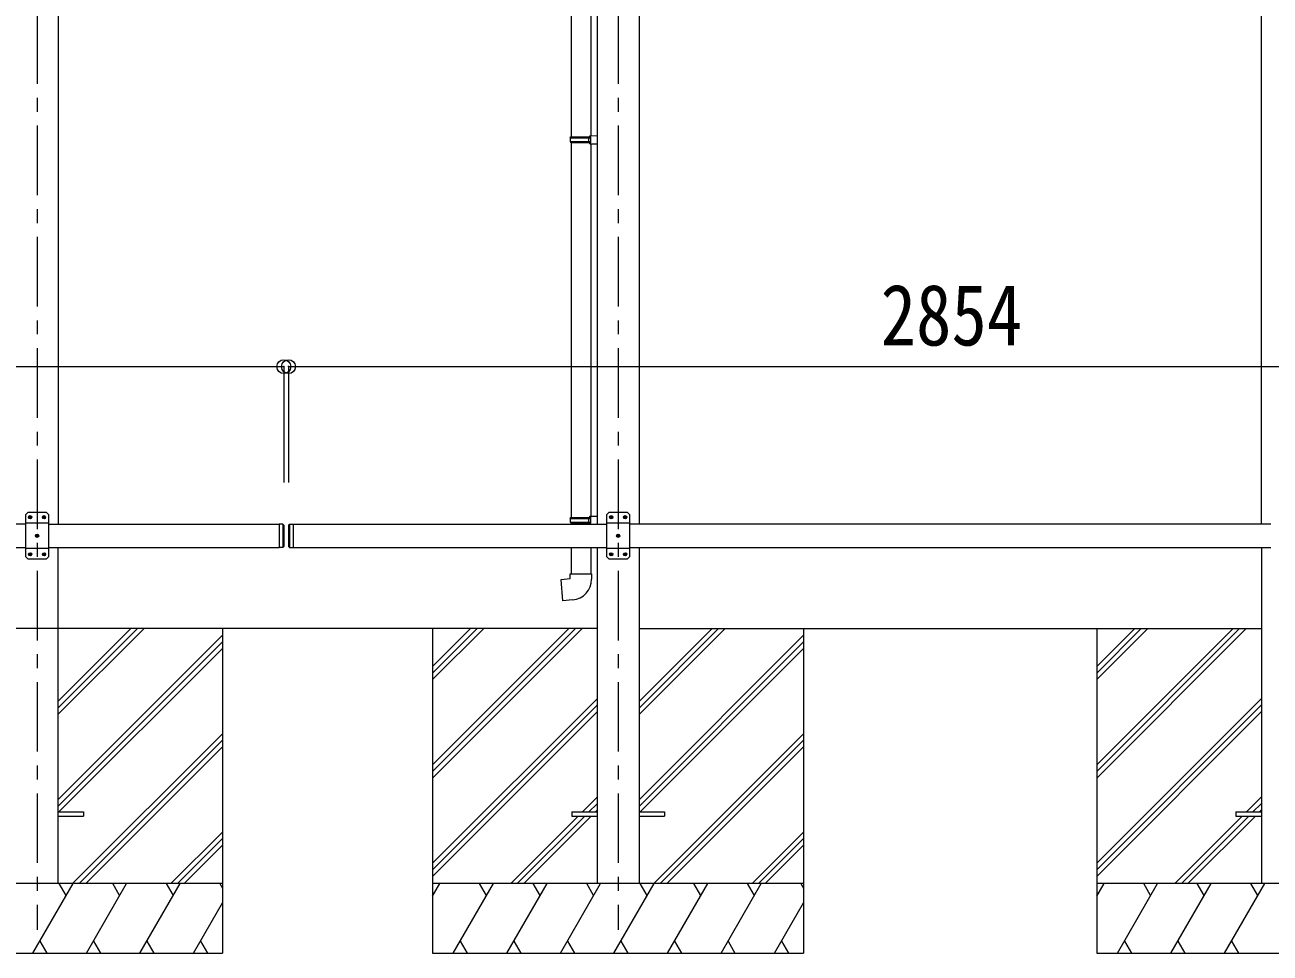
# Model space of a CAD drawing. Units: millimetres at full size, sheet at 1:30; details may follow other scales. Extents: x -8432 to 8432, y -5820 to 5820.
# Drawn here: x 2203 to 4888, y -3561 to -1559 of the extents above; entities that cross this region are included whole.
import ezdxf
from ezdxf.enums import TextEntityAlignment as Align

# ---------------------------------------------------------------- set-up
doc = ezdxf.new("R2010")
doc.units = ezdxf.units.MM
doc.header["$LTSCALE"] = 30
doc.header["$PDMODE"] = 32
doc.header["$PDSIZE"] = 30
doc.linetypes.add('CHAIN1', pattern=[8, 5, -1, 1, -1])
for name, color, linetype, lineweight in [('0-0_0', 7, 'Continuous', 9), ('0-1_本体', 5, 'CHAIN1', 9), ('0-3_ELV2', 4, 'Continuous', 9), ('0-6_OTH_LINE', 6, 'Continuous', 9), ('0-9_OUTLINE', 7, 'Continuous', 9)]:
    doc.layers.add(name, color=color, linetype=linetype, lineweight=lineweight)
doc.styles.add('ＭＳ ゴシック', font='')
doc.styles.get('ＭＳ ゴシック').set_extended_font_data('MS Gothic')

msp = doc.modelspace()

# ---------------------------------------------------------------- linework, layer by layer
at = {"layer": '0-0_0'}
for p, q in [((3437.16, -2860.82), (2095.16, -2860.82)), ((2274.16, -3046.45), (2459.79, -2860.82)), ((2274.16, -3032.31), (2445.65, -2860.82)), ((2274.16, -3018.17), (2431.51, -2860.82)), ((2628.96, -2860.82), (2628.96, -3560.82)), ((3081.96, -2860.82), (3081.96, -3560.82)), ((3081.96, -3154.99), (3376.14, -2860.82)), ((3081.96, -3169.14), (3390.28, -2860.82)), ((3081.96, -3183.28), (3404.42, -2860.82)), ((3081.96, -2971.15), (3192.29, -2860.82)), ((3081.96, -2957.01), (3178.15, -2860.82)), ((3081.96, -2942.86), (3164.01, -2860.82)), ((3527.16, -2860.82), (4869.16, -2860.82)), ((3527.16, -3046.45), (3712.79, -2860.82)), ((3527.16, -3032.3), (3698.65, -2860.82)), ((3527.16, -3018.16), (3684.51, -2860.82)), ((3881.96, -2860.82), (3881.96, -3560.82)), ((4513.96, -2860.82), (4513.96, -3560.82)), ((4513.96, -3154.99), (4808.14, -2860.82)), ((4513.96, -3169.14), (4822.28, -2860.82)), ((4513.96, -3183.28), (4836.42, -2860.82)), ((4513.96, -2971.15), (4624.29, -2860.82)), ((4513.96, -2957.01), (4610.15, -2860.82)), ((4513.96, -2942.86), (4596.01, -2860.82)), ((2274.16, -3230.3), (2628.96, -2875.5)), ((2274.16, -3244.44), (2628.96, -2889.64)), ((3527.16, -3230.29), (3881.96, -2875.5)), ((3527.16, -3244.44), (3881.96, -2889.64)), ((2276.42, -3256.32), (2628.96, -2903.78)), ((3529.42, -3256.32), (3881.96, -2903.78)), ((3081.96, -3367.13), (3436.76, -3012.33)), ((3081.96, -3381.27), (3436.76, -3026.47)), ((4513.96, -3367.13), (4868.76, -3012.33)), ((4513.96, -3381.27), (4868.76, -3026.47)), ((3081.96, -3395.41), (3436.76, -3040.61)), ((4513.96, -3395.41), (4868.76, -3040.61)), ((2305.77, -3410.82), (2628.96, -3087.63)), ((3558.77, -3410.82), (3881.96, -3087.63)), ((2319.91, -3410.82), (2628.96, -3101.77)), ((3572.91, -3410.82), (3881.96, -3101.77)), ((2334.05, -3410.82), (2628.96, -3115.91)), ((3587.05, -3410.82), (3881.96, -3115.91)), ((3404.9, -3256.32), (3436.76, -3224.46)), ((3419.04, -3256.32), (3436.76, -3238.6)), ((4836.9, -3256.32), (4868.76, -3224.46)), ((4851.04, -3256.32), (4868.76, -3238.6)), ((3250.4, -3410.82), (3395.9, -3265.32)), ((3264.54, -3410.82), (3410.04, -3265.32)), ((3278.69, -3410.82), (3424.19, -3265.32)), ((3433.19, -3256.32), (3436.76, -3252.74)), ((4682.4, -3410.82), (4827.9, -3265.32)), ((4696.54, -3410.82), (4842.04, -3265.32)), ((4710.69, -3410.82), (4856.19, -3265.32)), ((4865.19, -3256.32), (4868.76, -3252.74)), ((2517.9, -3410.82), (2628.96, -3299.76)), ((3770.9, -3410.82), (3881.96, -3299.76)), ((2532.04, -3410.82), (2628.96, -3313.9)), ((2546.19, -3410.82), (2628.96, -3328.05)), ((3785.04, -3410.82), (3881.96, -3313.9)), ((3799.19, -3410.82), (3881.96, -3328.04)), ((2628.96, -3410.82), (1828.96, -3410.82)), ((2220.12, -3560.82), (2306.72, -3410.82)), ((2291.72, -3436.8), (2276.72, -3410.82)), ((2335.59, -3560.82), (2422.19, -3410.82)), ((2407.19, -3436.8), (2392.19, -3410.82)), ((2451.06, -3560.82), (2537.66, -3410.82)), ((2507.66, -3410.82), (2522.66, -3436.8)), ((2623.13, -3410.82), (2628.96, -3420.92)), ((3881.96, -3410.82), (3081.96, -3410.82)), ((3081.96, -3438.32), (3097.84, -3410.82)), ((3126.71, -3560.82), (3213.31, -3410.82)), ((3198.31, -3436.8), (3183.31, -3410.82)), ((3242.18, -3560.82), (3328.78, -3410.82)), ((3313.78, -3436.8), (3298.78, -3410.82)), ((3357.65, -3560.82), (3444.25, -3410.82)), ((3429.25, -3436.8), (3414.25, -3410.82)), ((3473.12, -3560.82), (3559.72, -3410.82)), ((3544.72, -3436.8), (3529.72, -3410.82)), ((3588.59, -3560.82), (3675.19, -3410.82)), ((3660.19, -3436.8), (3645.19, -3410.82)), ((3704.06, -3560.82), (3790.66, -3410.82)), ((3760.66, -3410.82), (3775.66, -3436.8)), ((3876.13, -3410.82), (3881.96, -3420.92)), ((5313.96, -3410.82), (4513.96, -3410.82)), ((4513.96, -3438.32), (4529.84, -3410.82)), ((4558.71, -3560.82), (4645.31, -3410.82)), ((4630.31, -3436.8), (4615.31, -3410.82)), ((4674.18, -3560.82), (4760.78, -3410.82)), ((4745.78, -3436.8), (4730.78, -3410.82)), ((4789.65, -3560.82), (4876.25, -3410.82)), ((4861.25, -3436.8), (4846.25, -3410.82)), ((2566.53, -3560.82), (2628.96, -3452.68)), ((3819.53, -3560.82), (3881.96, -3452.68)), ((2235.12, -3534.84), (2250.12, -3560.82)), ((2350.59, -3534.84), (2365.58, -3560.82)), ((2466.06, -3534.84), (2481.05, -3560.82)), ((2581.53, -3534.84), (2596.52, -3560.82)), ((3141.71, -3534.84), (3156.7, -3560.82)), ((3257.18, -3534.84), (3272.17, -3560.82)), ((3372.65, -3534.84), (3387.65, -3560.82)), ((3488.12, -3534.84), (3503.12, -3560.82)), ((3603.59, -3534.84), (3618.59, -3560.82)), ((3719.06, -3534.84), (3734.05, -3560.82)), ((3834.53, -3534.84), (3849.52, -3560.82)), ((4573.71, -3534.84), (4588.7, -3560.82)), ((4689.18, -3534.84), (4704.17, -3560.82)), ((4804.65, -3534.84), (4819.65, -3560.82)), ((1828.96, -3560.82), (2628.96, -3560.82)), ((3081.96, -3560.82), (3881.96, -3560.82)), ((4513.96, -3560.82), (5313.96, -3560.82))]:
    msp.add_line(p, q, dxfattribs=at)
at = {"layer": '0-1_本体'}
for p, q in [((2229.16, -336.42), (2229.16, -3510.82)), ((3482.16, -336.41), (3482.16, -3510.82))]:
    msp.add_line(p, q, dxfattribs=at)
at = {"layer": '0-3_ELV2'}
for p, q in [((2274.36, -731.82), (2274.36, -2635.82)), ((3436.96, -731.82), (3436.96, -2635.82)), ((3527.36, -731.82), (3527.36, -2635.82)), ((4868.96, -731.82), (4868.96, -2635.82)), ((2209.16, -2610.82), (2204.16, -2615.82)), ((2204.16, -2615.82), (2204.16, -2705.82)), ((2249.16, -2610.82), (2209.16, -2610.82)), ((2212.9, -2620.4), (2212.06, -2620.4)), ((2215.42, -2621.24), (2216.26, -2621.24)), ((2242.9, -2620.4), (2242.06, -2620.4)), ((2245.42, -2621.24), (2246.26, -2621.24)), ((2249.16, -2610.82), (2254.16, -2615.82)), ((2254.16, -2705.82), (2254.16, -2615.82)), ((3462.16, -2610.82), (3457.16, -2615.82)), ((3457.16, -2615.82), (3457.16, -2705.82)), ((3502.16, -2610.82), (3462.16, -2610.82)), ((3465.9, -2620.4), (3465.06, -2620.4)), ((3468.42, -2621.24), (3469.26, -2621.24)), ((3495.9, -2620.4), (3495.06, -2620.4)), ((3498.42, -2621.24), (3499.26, -2621.24)), ((3502.16, -2610.82), (3507.16, -2615.82)), ((3507.16, -2705.82), (3507.16, -2615.82)), ((2204.16, -2635.82), (1180.16, -2635.82)), ((2254.16, -2633.52), (2204.16, -2633.52)), ((2254.16, -2635.82), (2751.16, -2635.82)), ((2751.16, -2635.82), (2751.16, -2685.82)), ((2759.16, -2635.82), (2751.16, -2635.82)), ((2759.16, -2635.82), (2759.16, -2685.82)), ((2761.16, -2637.82), (2759.16, -2635.82)), ((2761.16, -2637.82), (2761.16, -2683.82)), ((2771.16, -2637.82), (2771.16, -2683.82)), ((2773.16, -2635.82), (2773.16, -2685.82)), ((2781.16, -2635.82), (2781.16, -2685.82)), ((2781.16, -2635.82), (3457.16, -2635.82)), ((3507.16, -2633.52), (3457.16, -2633.52)), ((4889.16, -2635.82), (3507.16, -2635.82)), ((2227.9, -2660.4), (2227.06, -2660.4)), ((2230.42, -2661.24), (2231.26, -2661.24)), ((2761.16, -2683.82), (2759.16, -2685.82)), ((2771.16, -2683.82), (2773.16, -2685.82)), ((3480.9, -2660.4), (3480.06, -2660.4)), ((3483.42, -2661.24), (3484.26, -2661.24)), ((1180.16, -2685.82), (2204.16, -2685.82)), ((2254.16, -2688.12), (2204.16, -2688.12)), ((2209.16, -2710.82), (2204.16, -2705.82)), ((2209.16, -2710.82), (2249.16, -2710.82)), ((2212.9, -2700.4), (2212.06, -2700.4)), ((2215.42, -2701.24), (2216.26, -2701.24)), ((2242.9, -2700.4), (2242.06, -2700.4)), ((2245.42, -2701.24), (2246.26, -2701.24)), ((2249.16, -2710.82), (2254.16, -2705.82)), ((2254.16, -2685.82), (2751.16, -2685.82)), ((2274.16, -2685.82), (2274.16, -3410.82)), ((2759.16, -2685.82), (2751.16, -2685.82)), ((2773.16, -2685.82), (2781.16, -2685.82)), ((2781.16, -2685.82), (3457.16, -2685.82)), ((3437.16, -2685.82), (3437.16, -3410.82)), ((3507.16, -2688.12), (3457.16, -2688.12)), ((3462.16, -2710.82), (3457.16, -2705.82)), ((3462.16, -2710.82), (3502.16, -2710.82)), ((3465.9, -2700.4), (3465.06, -2700.4)), ((3468.42, -2701.24), (3469.26, -2701.24)), ((3495.9, -2700.4), (3495.06, -2700.4)), ((3498.42, -2701.24), (3499.26, -2701.24)), ((3502.16, -2710.82), (3507.16, -2705.82)), ((3507.16, -2685.82), (4889.16, -2685.82)), ((3527.16, -2685.82), (3527.16, -3410.82)), ((4869.16, -2685.82), (4869.16, -3410.82)), ((2274.16, -3256.32), (2328.96, -3256.32)), ((2274.16, -3265.32), (2328.96, -3265.32)), ((2328.96, -3256.32), (2328.96, -3265.32)), ((3381.96, -3256.32), (3381.96, -3265.32)), ((3381.96, -3256.32), (3436.76, -3256.32)), ((3381.96, -3265.32), (3436.76, -3265.32)), ((3527.16, -3256.32), (3581.96, -3256.32)), ((3527.16, -3265.32), (3581.96, -3265.32)), ((3581.96, -3256.32), (3581.96, -3265.32)), ((4813.96, -3256.32), (4813.96, -3265.32)), ((4813.96, -3256.32), (4868.76, -3256.32)), ((4813.96, -3265.32), (4868.76, -3265.32))]:
    msp.add_line(p, q, dxfattribs=at)
for points in [[(2212.06, -2620.4), (2212.06, -2621.24), (2212.9, -2621.24)], [(2214.58, -2619.56), (2214.58, -2618.72), (2213.74, -2618.72), (2213.74, -2619.56)], [(2213.74, -2622.08), (2213.74, -2622.92), (2214.58, -2622.92), (2214.58, -2622.08)], [(2216.26, -2621.24), (2216.26, -2620.4), (2215.42, -2620.4)], [(2242.06, -2620.4), (2242.06, -2621.24), (2242.9, -2621.24)], [(2244.58, -2619.56), (2244.58, -2618.72), (2243.74, -2618.72), (2243.74, -2619.56)], [(2243.74, -2622.08), (2243.74, -2622.92), (2244.58, -2622.92), (2244.58, -2622.08)], [(2246.26, -2621.24), (2246.26, -2620.4), (2245.42, -2620.4)], [(3465.06, -2620.4), (3465.06, -2621.24), (3465.9, -2621.24)], [(3467.58, -2619.56), (3467.58, -2618.72), (3466.74, -2618.72), (3466.74, -2619.56)], [(3466.74, -2622.08), (3466.74, -2622.92), (3467.58, -2622.92), (3467.58, -2622.08)], [(3469.26, -2621.24), (3469.26, -2620.4), (3468.42, -2620.4)], [(3495.06, -2620.4), (3495.06, -2621.24), (3495.9, -2621.24)], [(3497.58, -2619.56), (3497.58, -2618.72), (3496.74, -2618.72), (3496.74, -2619.56)], [(3496.74, -2622.08), (3496.74, -2622.92), (3497.58, -2622.92), (3497.58, -2622.08)], [(3499.26, -2621.24), (3499.26, -2620.4), (3498.42, -2620.4)], [(2771.16, -2637.82), (2773.16, -2635.82), (2781.16, -2635.82)], [(2227.06, -2660.4), (2227.06, -2661.24), (2227.9, -2661.24)], [(2229.58, -2659.56), (2229.58, -2658.72), (2228.74, -2658.72), (2228.74, -2659.56)], [(2228.74, -2662.08), (2228.74, -2662.92), (2229.58, -2662.92), (2229.58, -2662.08)], [(2231.26, -2661.24), (2231.26, -2660.4), (2230.42, -2660.4)], [(3480.06, -2660.4), (3480.06, -2661.24), (3480.9, -2661.24)], [(3482.58, -2659.56), (3482.58, -2658.72), (3481.74, -2658.72), (3481.74, -2659.56)], [(3481.74, -2662.08), (3481.74, -2662.92), (3482.58, -2662.92), (3482.58, -2662.08)], [(3484.26, -2661.24), (3484.26, -2660.4), (3483.42, -2660.4)], [(2212.06, -2700.4), (2212.06, -2701.24), (2212.9, -2701.24)], [(2214.58, -2699.56), (2214.58, -2698.72), (2213.74, -2698.72), (2213.74, -2699.56)], [(2213.74, -2702.08), (2213.74, -2702.92), (2214.58, -2702.92), (2214.58, -2702.08)], [(2216.26, -2701.24), (2216.26, -2700.4), (2215.42, -2700.4)], [(2242.06, -2700.4), (2242.06, -2701.24), (2242.9, -2701.24)], [(2244.58, -2699.56), (2244.58, -2698.72), (2243.74, -2698.72), (2243.74, -2699.56)], [(2243.74, -2702.08), (2243.74, -2702.92), (2244.58, -2702.92), (2244.58, -2702.08)], [(2246.26, -2701.24), (2246.26, -2700.4), (2245.42, -2700.4)], [(3465.06, -2700.4), (3465.06, -2701.24), (3465.9, -2701.24)], [(3467.58, -2699.56), (3467.58, -2698.72), (3466.74, -2698.72), (3466.74, -2699.56)], [(3466.74, -2702.08), (3466.74, -2702.92), (3467.58, -2702.92), (3467.58, -2702.08)], [(3469.26, -2701.24), (3469.26, -2700.4), (3468.42, -2700.4)], [(3495.06, -2700.4), (3495.06, -2701.24), (3495.9, -2701.24)], [(3497.58, -2699.56), (3497.58, -2698.72), (3496.74, -2698.72), (3496.74, -2699.56)], [(3496.74, -2702.08), (3496.74, -2702.92), (3497.58, -2702.92), (3497.58, -2702.08)], [(3499.26, -2701.24), (3499.26, -2700.4), (3498.42, -2700.4)]]:
    msp.add_lwpolyline(points, dxfattribs=at)
for centre in [(2214.16, -2620.82), (2244.16, -2620.82), (3467.16, -2620.82), (3497.16, -2620.82), (2229.16, -2660.82), (3482.16, -2660.82), (2214.16, -2700.82), (2244.16, -2700.82), (3467.16, -2700.82), (3497.16, -2700.82)]:
    msp.add_circle(centre, 3.5, dxfattribs=at)
for centre, start, end in [((2212.9, -2619.56), 270, 0), ((2212.9, -2622.08), 0, 90), ((2215.42, -2619.56), 180, 270), ((2215.42, -2622.08), 90, 180), ((2242.9, -2619.56), 270, 0), ((2242.9, -2622.08), 0, 90), ((2245.42, -2619.56), 180, 270), ((2245.42, -2622.08), 90, 180), ((3465.9, -2619.56), 270, 0), ((3465.9, -2622.08), 0, 90), ((3468.42, -2619.56), 180, 270), ((3468.42, -2622.08), 90, 180), ((3495.9, -2619.56), 270, 0), ((3495.9, -2622.08), 0, 90), ((3498.42, -2619.56), 180, 270), ((3498.42, -2622.08), 90, 180), ((2227.9, -2659.56), 270, 0), ((2227.9, -2662.08), 0, 90), ((2230.42, -2659.56), 180, 270), ((2230.42, -2662.08), 90, 180), ((3480.9, -2659.56), 270, 0), ((3480.9, -2662.08), 0, 90), ((3483.42, -2659.56), 180, 270), ((3483.42, -2662.08), 90, 180), ((2212.9, -2699.56), 270, 0), ((2212.9, -2702.08), 0, 90), ((2215.42, -2699.56), 180, 270), ((2215.42, -2702.08), 90, 180), ((2242.9, -2699.56), 270, 0), ((2242.9, -2702.08), 0, 90), ((2245.42, -2699.56), 180, 270), ((2245.42, -2702.08), 90, 180), ((3465.9, -2699.56), 270, 0), ((3465.9, -2702.08), 0, 90), ((3468.42, -2699.56), 180, 270), ((3468.42, -2702.08), 90, 180), ((3495.9, -2699.56), 270, 0), ((3495.9, -2702.08), 0, 90), ((3498.42, -2699.56), 180, 270), ((3498.42, -2702.08), 90, 180)]:
    msp.add_arc(centre, 0.84, start, end, dxfattribs=at)
at = {"layer": '0-6_OTH_LINE'}
for p, q in [((623.16, -2296.07), (2761.16, -2296.07)), ((2761.16, -2296.07), (2761.16, -2546.07)), ((2771.16, -2296.07), (2771.16, -2546.07)), ((2771.16, -2296.07), (5625.16, -2296.07))]:
    msp.add_line(p, q, dxfattribs=at)
for p in [(2761.16, -2296.07), (2771.16, -2296.07)]:
    msp.add_point(p, dxfattribs=at)
at = {"layer": '0-9_OUTLINE'}
for p, q in [((3380.96, -1036.88), (3380.96, -1800.76)), ((3422.96, -1039.44), (3422.96, -1798.2)), ((3420.96, -1798.26), (3436.96, -1797.79)), ((3420.96, -1800.26), (3420.96, -1798.26)), ((3436.96, -1797.79), (3436.96, -1815.73)), ((3378.96, -1802.76), (3379.96, -1800.76)), ((3378.96, -1802.76), (3422.96, -1802.76)), ((3378.96, -1802.76), (3378.96, -1810.76)), ((3378.96, -1810.76), (3422.96, -1810.76)), ((3378.96, -1810.76), (3379.96, -1812.76)), ((3379.96, -1800.76), (3422.96, -1800.76)), ((3379.96, -1812.76), (3422.96, -1812.76)), ((3380.96, -1812.76), (3380.96, -2621.26)), ((3418.48, -1802.76), (3418.05, -1800.76)), ((3420.96, -1800.26), (3422.96, -1800.26)), ((3420.96, -1815.26), (3420.96, -1813.26)), ((3420.96, -1815.26), (3436.96, -1815.73)), ((3422.96, -1815.32), (3422.96, -2618.7)), ((3378.96, -2623.26), (3379.96, -2621.26)), ((3378.96, -2623.26), (3422.96, -2623.26)), ((3378.96, -2623.26), (3378.96, -2631.26)), ((3378.96, -2631.26), (3422.96, -2631.26)), ((3378.96, -2631.26), (3379.96, -2633.26)), ((3379.96, -2621.26), (3422.96, -2621.26)), ((3418.48, -2623.26), (3418.05, -2621.26)), ((3420.96, -2618.76), (3436.96, -2618.29)), ((3420.96, -2620.76), (3420.96, -2618.76)), ((3420.96, -2620.76), (3422.96, -2620.76)), ((3436.96, -2618.29), (3436.96, -2635.82)), ((3379.96, -2633.26), (3422.96, -2633.26)), ((3380.96, -2633.26), (3380.96, -2635.82)), ((3420.96, -2635.76), (3420.96, -2633.76)), ((3420.96, -2635.76), (3422.96, -2635.82)), ((3380.96, -2685.82), (3380.96, -2743.26)), ((3422.96, -2685.82), (3422.96, -2743.26)), ((3378.96, -2743.26), (3424.96, -2743.26)), ((3378.96, -2753.26), (3378.96, -2743.26)), ((3424.96, -2743.26), (3424.96, -2754.18))]:
    msp.add_line(p, q, dxfattribs=at)
for points in [[(3418.48, -1802.76), (3418.48, -1810.76), (3418.05, -1812.76)], [(3420.96, -1813.26), (3422.96, -1813.26), (3422.96, -1800.26)], [(3418.48, -2623.26), (3418.48, -2631.26), (3418.05, -2633.26)], [(3420.96, -2633.76), (3422.96, -2633.76), (3422.96, -2620.76)], [(3383.88, -2799.01), (3363.05, -2800.83), (3359.04, -2755), (3378.96, -2753.26)]]:
    msp.add_lwpolyline(points, dxfattribs=at)
msp.add_arc((3379.96, -2754.18), 45, 275, 0, dxfattribs=at)

# ---------------------------------------------------------------- texts
at = {"layer": '0-6_OTH_LINE', "color": 7, "style": 'ＭＳ ゴシック', "width": 0.85}
msp.add_text('2854', height=132, dxfattribs=at).set_placement((4048.16, -2290.07), align=Align.BOTTOM_LEFT)

doc.saveas('drawing.dxf')
